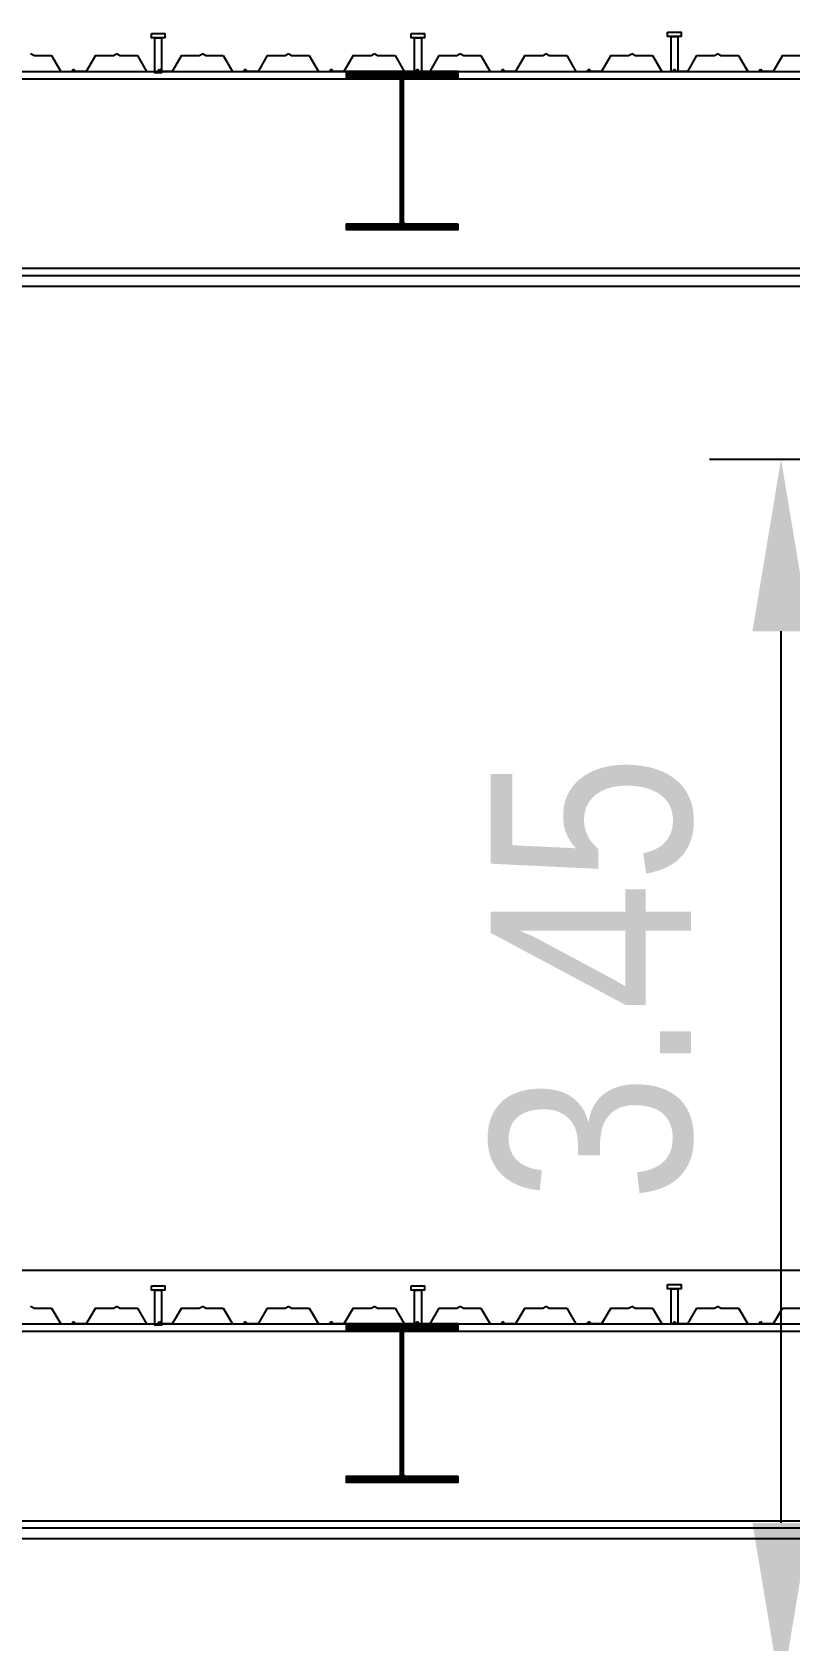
# Model space of a CAD drawing. Header units: millimetres. Extents: x 2148 to 2681, y 758 to 986.
# Drawn here: x 2232.039 to 2233.098, y 787.884 to 790.132 of the extents above; entities that cross this region are included whole.
import ezdxf

# ---------------------------------------------------------------- set-up
doc = ezdxf.new("R2010")
doc.units = ezdxf.units.MM
doc.layers.add('D', color=1, linetype='Continuous')
doc.layers.add('HATCH', color=8, linetype='Continuous')
doc.styles.add('ARIALNW', font='ARIALN.TTF')
doc.dimstyles.new('DIM 200', dxfattribs={"dimtxt": 0.36, "dimasz": 0.35, "dimexe": 0.1, "dimexo": 0, "dimgap": 0.08, "dimtad": 1, "dimlfac": 2, "dimrnd": 0.005, "dimzin": 1, "dimdsep": 46, "dimtxsty": 'ARIALNW', "dimcen": 0.09, "dimclrd": 6, "dimclre": 6, "dimclrt": 13, "dimadec": 0, "dimazin": 0, "dimtfac": 1, "dimtofl": 0, "dimtmove": 2, "dimatfit": 3, "dimfxl": 1, "dimtolj": 1, "dimtzin": 0, "dimarcsym": 0})

# ---------------------------------------------------------------- blocks, each defined once
blk = doc.blocks.new('*D2244')
at = {"layer": 'D', "color": 6, "lineweight": -2, "transparency": 16777216}
for p, q in [((2235.1103, 789.5351), (2232.9857, 789.5351)), ((2233.0857, 788.0492), (2233.0857, 789.2951)), ((2235.1103, 787.8092), (2232.9857, 787.8092))]:
    blk.add_line(p, q, dxfattribs=at)
at = {"layer": 'D', "color": 6, "transparency": 16777216}
for points in [[(2233.0457, 789.2951), (2233.1257, 789.2951), (2233.0857, 789.5351)], [(2233.0457, 788.0492), (2233.1257, 788.0492), (2233.0857, 787.8092)]]:
    blk.add_solid(points, dxfattribs=at)
at = {"layer": 'Defpoints', "color": 0, "transparency": 16777216}
for p in [(2233.0857, 789.5351), (2235.1103, 789.5351, 0), (2235.1103, 787.8092, 0)]:
    blk.add_point(p, dxfattribs=at)
at = {"layer": 'D', "color": 13, "transparency": 16777216, "insert": (2232.8218, 788.8099), "char_height": 0.28, "attachment_point": 5, "rotation": 90, "style": 'ARIALNW'}
blk.add_mtext('\\A1;3.45', dxfattribs=at)

msp = doc.modelspace()

# ---------------------------------------------------------------- hatches: boundary and pattern name
at = {"layer": 'HATCH', "ltscale": 0.5}
h = msp.add_hatch(dxfattribs=at)
h.set_pattern_fill('ANSI31', color=256, scale=0.00775, style=0)
h.set_pattern_definition([(45, (64032.8127829, 2920.2061855), (-0.000685009694274, 0.000685009694274), [])])
edge = h.paths.add_edge_path()
edge.add_line((2232.6342862, 789.8640155), (2232.5611979, 789.8640155))
edge.add_arc((2232.5611979, 789.8670378), 0.0030223, 174.0972671, 270, ccw=False)
edge.add_line((2232.5581916, 789.8673486), (2232.5581916, 790.0660574))
edge.add_arc((2232.5611979, 790.0663682), 0.0030223, 89.6345547, 185.9027329, ccw=False)
edge.add_line((2232.5612172, 790.0693905), (2232.6342862, 790.0693905))
edge.add_line((2232.6342862, 790.0693905), (2232.6342862, 790.0771405))
edge.add_line((2232.6342862, 790.0771405), (2232.4776563, 790.0771405))
edge.add_line((2232.4776563, 790.0771405), (2232.4776563, 790.0693905))
edge.add_line((2232.4776563, 790.0693905), (2232.5505127, 790.0693905))
edge.add_arc((2232.550532, 790.0663682), 0.0030223, -4.2920933, 90.3654453, ccw=False)
edge.add_line((2232.5535458, 790.0661421), (2232.5535458, 789.867264))
edge.add_arc((2232.550532, 789.8670378), 0.0030223, -89.9999999, 4.2920934, ccw=False)
edge.add_line((2232.550532, 789.8640155), (2232.4776563, 789.8640155))
edge.add_line((2232.4776563, 789.8640155), (2232.4776563, 789.8562655))
edge.add_line((2232.4776563, 789.8562655), (2232.6342862, 789.8562655))
edge.add_line((2232.6342862, 789.8562655), (2232.6342862, 789.8640155))
h = msp.add_hatch(dxfattribs=at)
h.set_pattern_fill('ANSI31', color=256, scale=0.00775, style=0)
h.set_pattern_definition([(45, (64032.8127829, 2918.4561855), (-0.000685009694274, 0.000685009694274), [])])
edge = h.paths.add_edge_path()
edge.add_line((2232.6342862, 788.1140155), (2232.5611979, 788.1140155))
edge.add_arc((2232.5611979, 788.1170378), 0.0030223, 174.0972671, 270, ccw=False)
edge.add_line((2232.5581916, 788.1173486), (2232.5581916, 788.3160574))
edge.add_arc((2232.5611979, 788.3163682), 0.0030223, 89.6345547, 185.9027329, ccw=False)
edge.add_line((2232.5612172, 788.3193905), (2232.6342862, 788.3193905))
edge.add_line((2232.6342862, 788.3193905), (2232.6342862, 788.3271405))
edge.add_line((2232.6342862, 788.3271405), (2232.4776563, 788.3271405))
edge.add_line((2232.4776563, 788.3271405), (2232.4776563, 788.3193905))
edge.add_line((2232.4776563, 788.3193905), (2232.5505127, 788.3193905))
edge.add_arc((2232.550532, 788.3163682), 0.0030223, -4.2920933, 90.3654453, ccw=False)
edge.add_line((2232.5535458, 788.3161421), (2232.5535458, 788.117264))
edge.add_arc((2232.550532, 788.1170378), 0.0030223, -89.9999999, 4.2920934, ccw=False)
edge.add_line((2232.550532, 788.1140155), (2232.4776563, 788.1140155))
edge.add_line((2232.4776563, 788.1140155), (2232.4776563, 788.1062655))
edge.add_line((2232.4776563, 788.1062655), (2232.6342862, 788.1062655))
edge.add_line((2232.6342862, 788.1062655), (2232.6342862, 788.1140155))

# ---------------------------------------------------------------- linework, layer by layer
at = {"layer": 'D', "ltscale": 0.5}
for p, q in [((2229.7275366, 790.0771405, 0.0000001), (2233.8845568, 790.0771405, 0.0000001)), ((2229.7275366, 790.0671405, 0.0000001), (2233.8845568, 790.0671405, 0.0000001)), ((2229.7275366, 789.8021405, 0.0000001), (2233.8845568, 789.8021405, 0.0000001)), ((2229.7275366, 789.7921405, 0.0000001), (2233.8845568, 789.7921405, 0.0000001)), ((2229.7275366, 788.4021405, 0.0000001), (2234.2172252, 788.4021405, 0.0000001)), ((2229.7275366, 788.3271405, 0.0000001), (2233.8845568, 788.3271405, 0.0000001)), ((2229.7275366, 788.3171405, 0.0000001), (2233.8845568, 788.3171405, 0.0000001)), ((2229.7275366, 788.0521405, 0.0000001), (2233.8845568, 788.0521405, 0.0000001)), ((2229.7275366, 788.0421405, 0.0000001), (2233.8845568, 788.0421405, 0.0000001))]:
    msp.add_line(p, q, dxfattribs=at)
at = {"layer": 'D', "color": 3, "ltscale": 0.5, "elevation": 0.0000001}
for points in [[(2232.6342862, 789.8640155), (2232.5611979, 789.8640155, -0.444720244), (2232.5581916, 789.8673486), (2232.5581916, 790.0660574, -0.446631522), (2232.5612172, 790.0693905), (2232.6342862, 790.0693905), (2232.6342862, 790.0771405), (2232.4776563, 790.0771405), (2232.4776563, 790.0693905), (2232.5505127, 790.0693905, -0.438228127), (2232.5535458, 790.0661421), (2232.5535458, 789.867264, -0.436328672), (2232.550532, 789.8640155), (2232.4776563, 789.8640155), (2232.4776563, 789.8562655), (2232.6342862, 789.8562655)], [(2232.6342862, 788.1140155), (2232.5611979, 788.1140155, -0.444720244), (2232.5581916, 788.1173486), (2232.5581916, 788.3160574, -0.446631522), (2232.5612172, 788.3193905), (2232.6342862, 788.3193905), (2232.6342862, 788.3271405), (2232.4776563, 788.3271405), (2232.4776563, 788.3193905), (2232.5505127, 788.3193905, -0.438228127), (2232.5535458, 788.3161421), (2232.5535458, 788.117264, -0.436328672), (2232.550532, 788.1140155), (2232.4776563, 788.1140155), (2232.4776563, 788.1062655), (2232.6342862, 788.1062655)]]:
    msp.add_lwpolyline(points, format="xyb", close=True, dxfattribs=at)
at = {"layer": 'HATCH', "ltscale": 0.5}
for p, q in [((2232.0411908, 790.0993118, 0), (2232.0368775, 790.1016605, -0.0000002)), ((2232.0411908, 790.0993118, 0), (2232.0661908, 790.0993118, 0)), ((2232.0661908, 790.0993118, 0), (2232.0790513, 790.0771405, 0.0000001)), ((2232.127571, 790.0993118, 0), (2232.1147105, 790.0771405, 0.0000001)), ((2232.127571, 790.0993118, 0), (2232.152571, 790.0993118, 0)), ((2232.152571, 790.0993118, 0), (2232.1568844, 790.1016605, -0.0000002)), ((2232.1611977, 790.0993118, 0), (2232.1568844, 790.1016605, -0.0000002)), ((2232.1611977, 790.0993118, 0), (2232.1861977, 790.0993118, 0)), ((2232.1861977, 790.0993118, 0), (2232.1990582, 790.0771405, 0.0000001)), ((2232.2475779, 790.0993118, 0), (2232.2347174, 790.0771405, 0.0000001)), ((2232.2475779, 790.0993118, 0), (2232.2725779, 790.0993118, 0)), ((2232.2725779, 790.0993118, 0), (2232.2768913, 790.1016605, -0.0000002)), ((2232.2812046, 790.0993118, 0), (2232.2768913, 790.1016605, -0.0000002)), ((2232.2812046, 790.0993118, 0), (2232.3062046, 790.0993118, 0)), ((2232.3062046, 790.0993118, 0), (2232.3190651, 790.0771405, 0.0000001)), ((2232.3675849, 790.0993118, 0), (2232.3547243, 790.0771405, 0.0000001)), ((2232.3675849, 790.0993118, 0), (2232.3925849, 790.0993118, 0)), ((2232.3925849, 790.0993118, 0), (2232.3968982, 790.1016605, -0.0000002)), ((2232.4012116, 790.0993118, 0), (2232.3968982, 790.1016605, -0.0000002)), ((2232.4012116, 790.0993118, 0), (2232.4262116, 790.0993118, 0)), ((2232.4262116, 790.0993118, 0), (2232.4390721, 790.0771405, 0.0000001)), ((2232.4875918, 790.0993118, 0), (2232.4747313, 790.0771405, 0.0000001)), ((2232.4875918, 790.0993118, 0), (2232.5125918, 790.0993118, 0)), ((2232.5125918, 790.0993118, 0), (2232.5169051, 790.1016605, -0.0000002)), ((2232.5212185, 790.0993118, 0), (2232.5169051, 790.1016605, -0.0000002)), ((2232.5212185, 790.0993118, 0), (2232.5462185, 790.0993118, 0)), ((2232.5462185, 790.0993118, 0), (2232.559079, 790.0771405, 0.0000001)), ((2232.6075987, 790.0993118, 0), (2232.5947382, 790.0771405, 0.0000001)), ((2232.6075987, 790.0993118, 0), (2232.6325987, 790.0993118, 0)), ((2232.6325987, 790.0993118, 0), (2232.636912, 790.1016605, -0.0000002)), ((2232.6412254, 790.0993118, 0), (2232.636912, 790.1016605, -0.0000002)), ((2232.6412254, 790.0993118, 0), (2232.6662254, 790.0993118, 0)), ((2232.6662254, 790.0993118, 0), (2232.6790859, 790.0771405, 0.0000001)), ((2232.7276056, 790.0993118, 0), (2232.7147451, 790.0771405, 0.0000001)), ((2232.7276056, 790.0993118, 0), (2232.7526056, 790.0993118, 0)), ((2232.7526056, 790.0993118, 0), (2232.756919, 790.1016605, -0.0000002)), ((2232.7612323, 790.0993118, 0), (2232.756919, 790.1016605, -0.0000002)), ((2232.7612323, 790.0993118, 0), (2232.7862323, 790.0993118, 0)), ((2232.7862323, 790.0993118, 0), (2232.7990928, 790.0771405, 0.0000001)), ((2232.8476125, 790.0993118, 0), (2232.834752, 790.0771405, 0.0000001)), ((2232.8476125, 790.0993118, 0), (2232.8726125, 790.0993118, 0)), ((2232.8726125, 790.0993118, 0), (2232.8769259, 790.1016605, -0.0000002)), ((2232.8812392, 790.0993118, 0), (2232.8769259, 790.1016605, -0.0000002)), ((2232.8812392, 790.0993118, 0), (2232.9062392, 790.0993118, 0)), ((2232.9062392, 790.0993118, 0), (2232.9190997, 790.0771405, 0.0000001)), ((2232.9676194, 790.0993118, 0), (2232.9547589, 790.0771405, 0.0000001)), ((2232.9676194, 790.0993118, 0), (2232.9926194, 790.0993118, 0)), ((2232.9926194, 790.0993118, 0), (2232.9969328, 790.1016605, -0.0000002)), ((2233.0012461, 790.0993118, 0), (2232.9969328, 790.1016605, -0.0000002)), ((2233.0012461, 790.0993118, 0), (2233.0262461, 790.0993118, 0)), ((2233.0262461, 790.0993118, 0), (2233.0391067, 790.0771405, 0.0000001)), ((2233.0876264, 790.0993118, 0), (2233.0747659, 790.0771405, 0.0000001)), ((2233.0876264, 790.0993118, 0), (2233.1126264, 790.0993118, 0)), ((2232.0790513, 790.0771405, 0.0000001), (2232.0939093, 790.0771405, 0.0000001)), ((2232.0939093, 790.0771405, 0.0000001), (2232.0968809, 790.0804185, -0.0000002)), ((2232.0998525, 790.0771405, 0.0000001), (2232.0968809, 790.0804185, -0.0000002)), ((2232.1147105, 790.0771405, 0.0000001), (2232.0998525, 790.0771405, 0.0000001)), ((2232.1990582, 790.0771405, 0.0000001), (2232.2139162, 790.0771405, 0.0000001)), ((2232.2139162, 790.0771405, 0.0000001), (2232.2168878, 790.0804185, -0.0000002)), ((2232.2198594, 790.0771405, 0.0000001), (2232.2168878, 790.0804185, -0.0000002)), ((2232.2347174, 790.0771405, 0.0000001), (2232.2198594, 790.0771405, 0.0000001)), ((2232.3190651, 790.0771405, 0.0000001), (2232.3339231, 790.0771405, 0.0000001)), ((2232.3339231, 790.0771405, 0.0000001), (2232.3368947, 790.0804185, -0.0000002)), ((2232.3398663, 790.0771405, 0.0000001), (2232.3368947, 790.0804185, -0.0000002)), ((2232.3547243, 790.0771405, 0.0000001), (2232.3398663, 790.0771405, 0.0000001)), ((2232.4390721, 790.0771405, 0.0000001), (2232.4539301, 790.0771405, 0.0000001)), ((2232.4539301, 790.0771405, 0.0000001), (2232.4569017, 790.0804185, -0.0000002)), ((2232.4598733, 790.0771405, 0.0000001), (2232.4569017, 790.0804185, -0.0000002)), ((2232.4747313, 790.0771405, 0.0000001), (2232.4598733, 790.0771405, 0.0000001)), ((2232.559079, 790.0771405, 0.0000001), (2232.573937, 790.0771405, 0.0000001)), ((2232.573937, 790.0771405, 0.0000001), (2232.5769086, 790.0804185, -0.0000002)), ((2232.5798802, 790.0771405, 0.0000001), (2232.5769086, 790.0804185, -0.0000002)), ((2232.5947382, 790.0771405, 0.0000001), (2232.5798802, 790.0771405, 0.0000001)), ((2232.6790859, 790.0771405, 0.0000001), (2232.6939439, 790.0771405, 0.0000001)), ((2232.6939439, 790.0771405, 0.0000001), (2232.6969155, 790.0804185, -0.0000002)), ((2232.6998871, 790.0771405, 0.0000001), (2232.6969155, 790.0804185, -0.0000002)), ((2232.7147451, 790.0771405, 0.0000001), (2232.6998871, 790.0771405, 0.0000001)), ((2232.7990928, 790.0771405, 0.0000001), (2232.8139508, 790.0771405, 0.0000001)), ((2232.8139508, 790.0771405, 0.0000001), (2232.8169224, 790.0804185, -0.0000002)), ((2232.819894, 790.0771405, 0.0000001), (2232.8169224, 790.0804185, -0.0000002)), ((2232.834752, 790.0771405, 0.0000001), (2232.819894, 790.0771405, 0.0000001)), ((2232.9190997, 790.0771405, 0.0000001), (2232.9339577, 790.0771405, 0.0000001)), ((2232.9339577, 790.0771405, 0.0000001), (2232.9369293, 790.0804185, -0.0000002)), ((2232.9399009, 790.0771405, 0.0000001), (2232.9369293, 790.0804185, -0.0000002)), ((2232.9547589, 790.0771405, 0.0000001), (2232.9399009, 790.0771405, 0.0000001)), ((2233.0391067, 790.0771405, 0.0000001), (2233.0539647, 790.0771405, 0.0000001)), ((2233.0539647, 790.0771405, 0.0000001), (2233.0569363, 790.0804185, -0.0000002)), ((2233.0599079, 790.0771405, 0.0000001), (2233.0569363, 790.0804185, -0.0000002)), ((2233.0747659, 790.0771405, 0.0000001), (2233.0599079, 790.0771405, 0.0000001)), ((2232.0411908, 788.3493118, 0), (2232.0368775, 788.3516605, -0.0000002)), ((2232.0411908, 788.3493118, 0), (2232.0661908, 788.3493118, 0)), ((2232.0661908, 788.3493118, 0), (2232.0790513, 788.3271405, 0.0000001)), ((2232.127571, 788.3493118, 0), (2232.1147105, 788.3271405, 0.0000001)), ((2232.127571, 788.3493118, 0), (2232.152571, 788.3493118, 0)), ((2232.152571, 788.3493118, 0), (2232.1568844, 788.3516605, -0.0000002)), ((2232.1611977, 788.3493118, 0), (2232.1568844, 788.3516605, -0.0000002)), ((2232.1611977, 788.3493118, 0), (2232.1861977, 788.3493118, 0)), ((2232.1861977, 788.3493118, 0), (2232.1990582, 788.3271405, 0.0000001)), ((2232.2475779, 788.3493118, 0), (2232.2347174, 788.3271405, 0.0000001)), ((2232.2475779, 788.3493118, 0), (2232.2725779, 788.3493118, 0)), ((2232.2725779, 788.3493118, 0), (2232.2768913, 788.3516605, -0.0000002)), ((2232.2812046, 788.3493118, 0), (2232.2768913, 788.3516605, -0.0000002)), ((2232.2812046, 788.3493118, 0), (2232.3062046, 788.3493118, 0)), ((2232.3062046, 788.3493118, 0), (2232.3190651, 788.3271405, 0.0000001)), ((2232.3675849, 788.3493118, 0), (2232.3547243, 788.3271405, 0.0000001)), ((2232.3675849, 788.3493118, 0), (2232.3925849, 788.3493118, 0)), ((2232.3925849, 788.3493118, 0), (2232.3968982, 788.3516605, -0.0000002)), ((2232.4012116, 788.3493118, 0), (2232.3968982, 788.3516605, -0.0000002)), ((2232.4012116, 788.3493118, 0), (2232.4262116, 788.3493118, 0)), ((2232.4262116, 788.3493118, 0), (2232.4390721, 788.3271405, 0.0000001)), ((2232.4875918, 788.3493118, 0), (2232.4747313, 788.3271405, 0.0000001)), ((2232.4875918, 788.3493118, 0), (2232.5125918, 788.3493118, 0)), ((2232.5125918, 788.3493118, 0), (2232.5169051, 788.3516605, -0.0000002)), ((2232.5212185, 788.3493118, 0), (2232.5169051, 788.3516605, -0.0000002)), ((2232.5212185, 788.3493118, 0), (2232.5462185, 788.3493118, 0)), ((2232.5462185, 788.3493118, 0), (2232.559079, 788.3271405, 0.0000001)), ((2232.6075987, 788.3493118, 0), (2232.5947382, 788.3271405, 0.0000001)), ((2232.6075987, 788.3493118, 0), (2232.6325987, 788.3493118, 0)), ((2232.6325987, 788.3493118, 0), (2232.636912, 788.3516605, -0.0000002)), ((2232.6412254, 788.3493118, 0), (2232.636912, 788.3516605, -0.0000002)), ((2232.6412254, 788.3493118, 0), (2232.6662254, 788.3493118, 0)), ((2232.6662254, 788.3493118, 0), (2232.6790859, 788.3271405, 0.0000001)), ((2232.7276056, 788.3493118, 0), (2232.7147451, 788.3271405, 0.0000001)), ((2232.7276056, 788.3493118, 0), (2232.7526056, 788.3493118, 0)), ((2232.7526056, 788.3493118, 0), (2232.756919, 788.3516605, -0.0000002)), ((2232.7612323, 788.3493118, 0), (2232.756919, 788.3516605, -0.0000002)), ((2232.7612323, 788.3493118, 0), (2232.7862323, 788.3493118, 0)), ((2232.7862323, 788.3493118, 0), (2232.7990928, 788.3271405, 0.0000001)), ((2232.8476125, 788.3493118, 0), (2232.834752, 788.3271405, 0.0000001)), ((2232.8476125, 788.3493118, 0), (2232.8726125, 788.3493118, 0)), ((2232.8726125, 788.3493118, 0), (2232.8769259, 788.3516605, -0.0000002)), ((2232.8812392, 788.3493118, 0), (2232.8769259, 788.3516605, -0.0000002)), ((2232.8812392, 788.3493118, 0), (2232.9062392, 788.3493118, 0)), ((2232.9062392, 788.3493118, 0), (2232.9190997, 788.3271405, 0.0000001)), ((2232.9676194, 788.3493118, 0), (2232.9547589, 788.3271405, 0.0000001)), ((2232.9676194, 788.3493118, 0), (2232.9926194, 788.3493118, 0)), ((2232.9926194, 788.3493118, 0), (2232.9969328, 788.3516605, -0.0000002)), ((2233.0012461, 788.3493118, 0), (2232.9969328, 788.3516605, -0.0000002)), ((2233.0012461, 788.3493118, 0), (2233.0262461, 788.3493118, 0)), ((2233.0262461, 788.3493118, 0), (2233.0391067, 788.3271405, 0.0000001)), ((2233.0876264, 788.3493118, 0), (2233.0747659, 788.3271405, 0.0000001)), ((2233.0876264, 788.3493118, 0), (2233.1126264, 788.3493118, 0)), ((2232.0790513, 788.3271405, 0.0000001), (2232.0939093, 788.3271405, 0.0000001)), ((2232.0939093, 788.3271405, 0.0000001), (2232.0968809, 788.3304185, -0.0000002)), ((2232.0998525, 788.3271405, 0.0000001), (2232.0968809, 788.3304185, -0.0000002)), ((2232.1147105, 788.3271405, 0.0000001), (2232.0998525, 788.3271405, 0.0000001)), ((2232.1990582, 788.3271405, 0.0000001), (2232.2139162, 788.3271405, 0.0000001)), ((2232.2139162, 788.3271405, 0.0000001), (2232.2168878, 788.3304185, -0.0000002)), ((2232.2198594, 788.3271405, 0.0000001), (2232.2168878, 788.3304185, -0.0000002)), ((2232.2347174, 788.3271405, 0.0000001), (2232.2198594, 788.3271405, 0.0000001)), ((2232.3190651, 788.3271405, 0.0000001), (2232.3339231, 788.3271405, 0.0000001)), ((2232.3339231, 788.3271405, 0.0000001), (2232.3368947, 788.3304185, -0.0000002)), ((2232.3398663, 788.3271405, 0.0000001), (2232.3368947, 788.3304185, -0.0000002)), ((2232.3547243, 788.3271405, 0.0000001), (2232.3398663, 788.3271405, 0.0000001)), ((2232.4390721, 788.3271405, 0.0000001), (2232.4539301, 788.3271405, 0.0000001)), ((2232.4539301, 788.3271405, 0.0000001), (2232.4569017, 788.3304185, -0.0000002)), ((2232.4598733, 788.3271405, 0.0000001), (2232.4569017, 788.3304185, -0.0000002)), ((2232.4747313, 788.3271405, 0.0000001), (2232.4598733, 788.3271405, 0.0000001)), ((2232.559079, 788.3271405, 0.0000001), (2232.573937, 788.3271405, 0.0000001)), ((2232.573937, 788.3271405, 0.0000001), (2232.5769086, 788.3304185, -0.0000002)), ((2232.5798802, 788.3271405, 0.0000001), (2232.5769086, 788.3304185, -0.0000002)), ((2232.5947382, 788.3271405, 0.0000001), (2232.5798802, 788.3271405, 0.0000001)), ((2232.6790859, 788.3271405, 0.0000001), (2232.6939439, 788.3271405, 0.0000001)), ((2232.6939439, 788.3271405, 0.0000001), (2232.6969155, 788.3304185, -0.0000002)), ((2232.6998871, 788.3271405, 0.0000001), (2232.6969155, 788.3304185, -0.0000002)), ((2232.7147451, 788.3271405, 0.0000001), (2232.6998871, 788.3271405, 0.0000001)), ((2232.7990928, 788.3271405, 0.0000001), (2232.8139508, 788.3271405, 0.0000001)), ((2232.8139508, 788.3271405, 0.0000001), (2232.8169224, 788.3304185, -0.0000002)), ((2232.819894, 788.3271405, 0.0000001), (2232.8169224, 788.3304185, -0.0000002)), ((2232.834752, 788.3271405, 0.0000001), (2232.819894, 788.3271405, 0.0000001)), ((2232.9190997, 788.3271405, 0.0000001), (2232.9339577, 788.3271405, 0.0000001)), ((2232.9339577, 788.3271405, 0.0000001), (2232.9369293, 788.3304185, -0.0000002)), ((2232.9399009, 788.3271405, 0.0000001), (2232.9369293, 788.3304185, -0.0000002)), ((2232.9547589, 788.3271405, 0.0000001), (2232.9399009, 788.3271405, 0.0000001)), ((2233.0391067, 788.3271405, 0.0000001), (2233.0539647, 788.3271405, 0.0000001)), ((2233.0539647, 788.3271405, 0.0000001), (2233.0569363, 788.3304185, -0.0000002)), ((2233.0599079, 788.3271405, 0.0000001), (2233.0569363, 788.3304185, -0.0000002)), ((2233.0747659, 788.3271405, 0.0000001), (2233.0599079, 788.3271405, 0.0000001))]:
    msp.add_line(p, q, dxfattribs=at)
at = {"layer": 'HATCH', "linetype": 'ByBlock', "ltscale": 0.5}
for p, q in [((2229.7952683, 789.7771405, 0.0000001), (2233.8152683, 789.7771405, 0.0000001)), ((2229.7275366, 788.0271405, 0.0000001), (2233.8842455, 788.0271405, 0.0000001))]:
    msp.add_line(p, q, dxfattribs=at)
at = {"layer": 'HATCH', "ltscale": 0.5}
for points, elevation in [([(2232.2055924, 790.1304762), (2232.2245992, 790.1304762), (2232.2245992, 790.124423), (2232.2055924, 790.124423)], 0.0000001), ([(2232.2105641, 790.124423), (2232.2200023, 790.124423), (2232.2200023, 790.0755015), (2232.2105641, 790.0755015)], 0.0000001), ([(2232.5685848, 790.1304762), (2232.5875916, 790.1304762), (2232.5875916, 790.124423), (2232.5685848, 790.124423)], 0.0000001), ([(2232.5735565, 790.124423), (2232.5829946, 790.124423), (2232.5829946, 790.0755015), (2232.5735565, 790.0755015)], 0.0000001), ([(2232.9271197, 790.1321152), (2232.9461265, 790.1321152), (2232.9461265, 790.126062), (2232.9271197, 790.126062)], 0), ([(2232.9320914, 790.126062), (2232.9415296, 790.126062), (2232.9415296, 790.0771405), (2232.9320914, 790.0771405)], 0), ([(2232.2055924, 788.3804762), (2232.2245992, 788.3804762), (2232.2245992, 788.374423), (2232.2055924, 788.374423)], 0.0000001), ([(2232.2105641, 788.374423), (2232.2200023, 788.374423), (2232.2200023, 788.3255015), (2232.2105641, 788.3255015)], 0.0000001), ([(2232.5685848, 788.3804762), (2232.5875916, 788.3804762), (2232.5875916, 788.374423), (2232.5685848, 788.374423)], 0.0000001), ([(2232.5735565, 788.374423), (2232.5829946, 788.374423), (2232.5829946, 788.3255015), (2232.5735565, 788.3255015)], 0.0000001), ([(2232.9271197, 788.3821152), (2232.9461265, 788.3821152), (2232.9461265, 788.376062), (2232.9271197, 788.376062)], 0), ([(2232.9320914, 788.376062), (2232.9415296, 788.376062), (2232.9415296, 788.3271405), (2232.9320914, 788.3271405)], 0)]:
    msp.add_lwpolyline(points, close=True, dxfattribs=dict(at, elevation=elevation))

# ---------------------------------------------------------------- dimensions: what is measured, and where the dimension line sits
at = {"layer": 'D'}
dim = msp.add_linear_dim(base=(2233.0856935, 789.5350742, 0), p1=(2235.1103383, 787.8092341, 0), p2=(2235.1103383, 789.5350742, 0), angle=90, dimstyle='DIM 200', override={"dimtxt": 0.28, "dimasz": 0.24, "dimfxl": 0.03}, dxfattribs=at)
dim.commit()
dim.dimension.update_dxf_attribs({"geometry": '*D2244', "text_midpoint": (2232.821829, 788.8098991, 0), "dimtype": 160})

doc.saveas('drawing.dxf')
